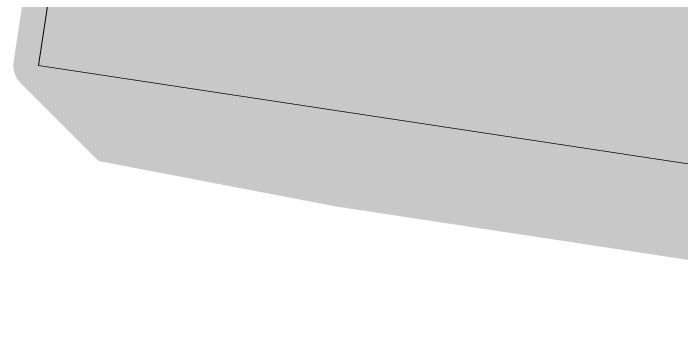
# Model space of a CAD drawing. Extents: x 306008 to 307050, y 9156110 to 9156581.
# Drawn here: x 306699.44 to 306708.7, y 9156473.4 to 9156478 of the extents above; entities that cross this region are included whole.
import ezdxf

# ---------------------------------------------------------------- set-up
doc = ezdxf.new("R2010")
doc.units = 0
doc.layers.add('D32_BANGUNAN_DIHAPUS', color=7, linetype='Continuous')
doc.layers.add('D32_BANGUNAN_DIHAPUS_TUTUP', color=7, linetype='Continuous')

msp = doc.modelspace()

# ---------------------------------------------------------------- hatches: boundary and pattern name
at = {"layer": 'D32_BANGUNAN_DIHAPUS_TUTUP', "true_color": 0xe0ded9}
h = msp.add_hatch(color=7, dxfattribs=at)
h.dxf.hatch_style = 1
h.paths.add_polyline_path([(306716.9904, 9156473.6608), (306716.9804, 9156473.628), (306716.9671, 9156473.5963), (306716.9508, 9156473.566), (306716.9317, 9156473.5375), (306716.9098, 9156473.511), (306716.8854, 9156473.4868), (306716.8588, 9156473.4651), (306716.8302, 9156473.4461), (306716.7999, 9156473.43), (306716.7681, 9156473.417), (306716.7352, 9156473.4071), (306716.7015, 9156473.4005), (306716.6673, 9156473.3973), (306716.6329, 9156473.3974), (306716.5988, 9156473.4008), (306703.9153, 9156475.3225), (306700.6144, 9156475.9536), (306699.5374, 9156477.0306), (306699.5154, 9156477.0548), (306699.4957, 9156477.081), (306699.4785, 9156477.1089), (306699.4641, 9156477.1382), (306699.4524, 9156477.1688), (306699.4436, 9156477.2004), (306699.4379, 9156477.2326), (306699.4351, 9156477.2652), (306699.4355, 9156477.298), (306699.4388, 9156477.3305), (306700.2689, 9156482.8091), (306700.2758, 9156482.8428), (306700.2858, 9156482.8756), (306700.2991, 9156482.9073), (306700.3154, 9156482.9376), (306700.3345, 9156482.9661), (306700.3564, 9156482.9926), (306700.3808, 9156483.0168), (306700.4074, 9156483.0385), (306700.436, 9156483.0575), (306700.4663, 9156483.0736), (306700.4981, 9156483.0866), (306700.531, 9156483.0965), (306700.5647, 9156483.1031), (306700.5989, 9156483.1063), (306700.6333, 9156483.1062), (306700.6674, 9156483.1028), (306716.3837, 9156480.7216), (306716.42, 9156480.7141), (306716.4553, 9156480.7028), (306716.4891, 9156480.6879), (306716.5213, 9156480.6695), (306716.5513, 9156480.6477), (306716.5788, 9156480.623), (306717.7288, 9156479.473), (306717.7508, 9156479.4488), (306717.7705, 9156479.4226), (306717.7877, 9156479.3947), (306717.8021, 9156479.3654), (306717.8138, 9156479.3348), (306717.8226, 9156479.3032), (306717.8283, 9156479.271), (306717.8311, 9156479.2384), (306717.8307, 9156479.2056), (306717.8274, 9156479.1731), (306716.9973, 9156473.6945)])

# ---------------------------------------------------------------- linework, layer by layer
at = {"layer": 'D32_BANGUNAN_DIHAPUS', "lineweight": 0, "true_color": 0xc82828}
msp.add_lwpolyline([(306716.3313, 9156480.3755), (306715.5012, 9156474.8969), (306699.7849, 9156477.2781), (306700.615, 9156482.7567), (306716.3313, 9156480.3755)], dxfattribs=at)

doc.saveas('drawing.dxf')
